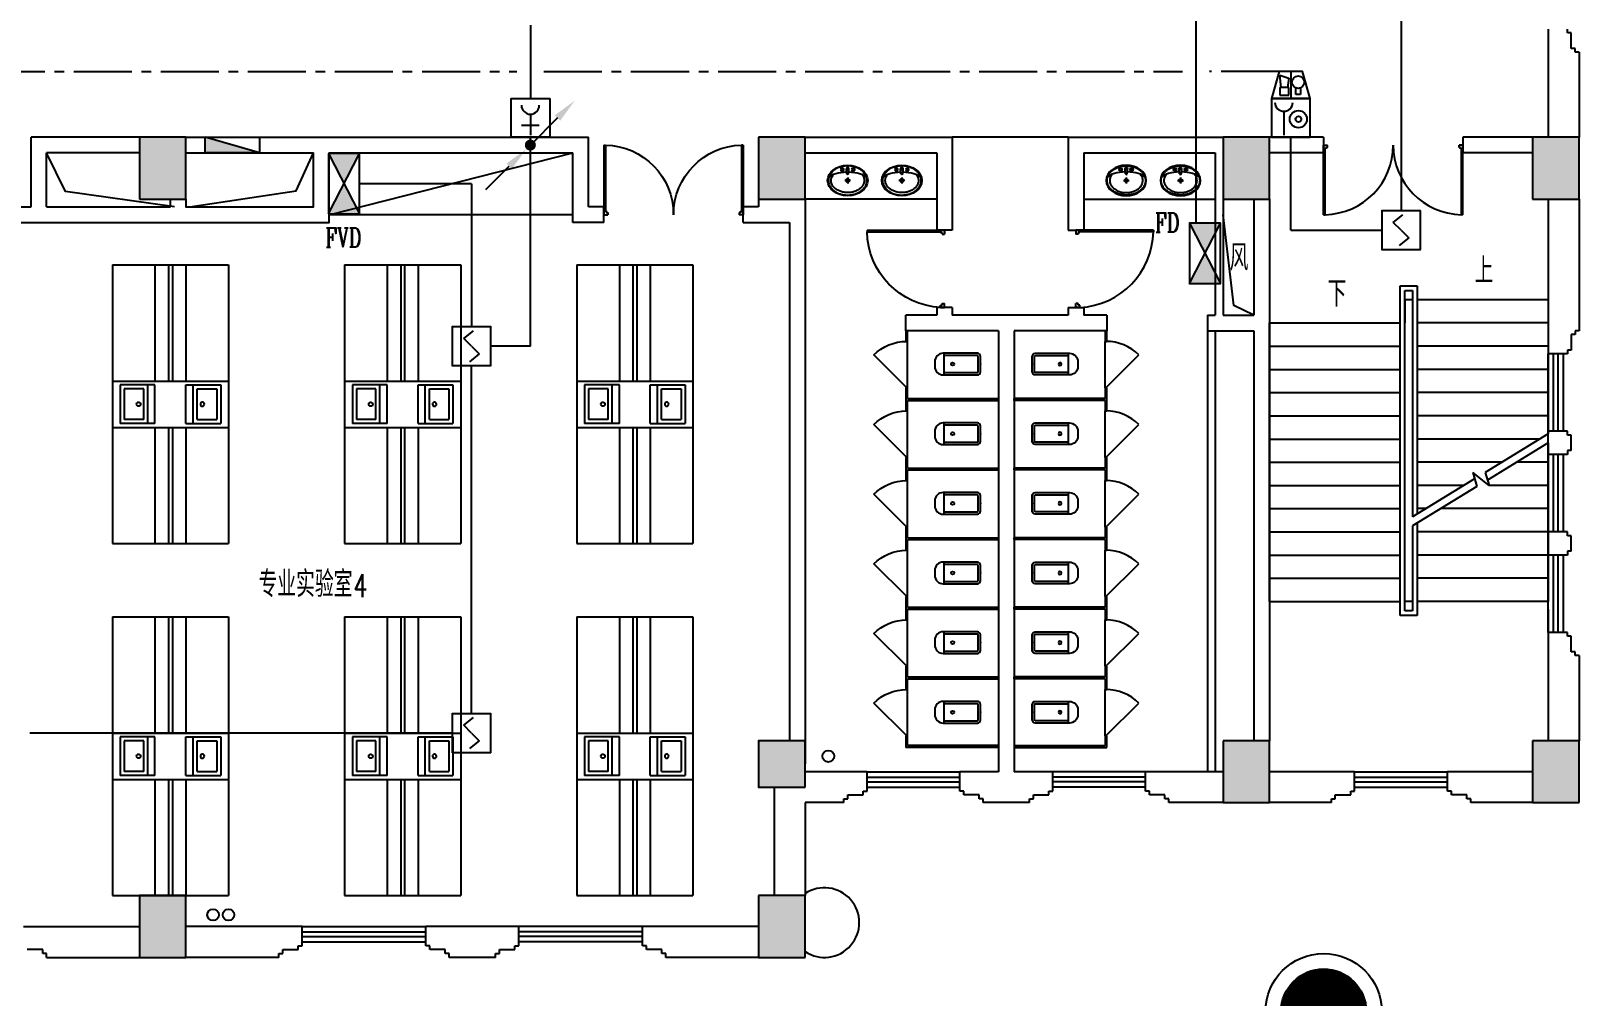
# Model space of a CAD drawing. Extents: x 190999 to 918899, y -200814 to 215286.
# Drawn here: x 618082 to 638085, y 36986 to 49461 of the extents above; entities that cross this region are included whole.
import ezdxf

# ---------------------------------------------------------------- set-up
doc = ezdxf.new("R2010")
doc.units = 0
doc.header["$LTSCALE"] = 1000
doc.header["$MEASUREMENT"] = 0
doc.linetypes.add('CENTER2', pattern=[1.125, 0.75, -0.125, 0.125, -0.125])
for name, color, linetype in [('00-EQUIP', 3, 'Continuous'), ('00-LWIRE', 4, 'Continuous'), ('00-WIRE-4', 6, 'Continuous'), ('A-卫生间', 250, 'Continuous'), ('A-墙线', 2, 'Continuous'), ('A-外包装修', 250, 'Continuous'), ('A-外窗', 145, 'Continuous'), ('A-家具', 250, 'Continuous'), ('A-门', 167, 'Continuous'), ('COLUMN', 2, 'Continuous'), ('DIM_SYMB', 3, 'Continuous'), ('EQUIP_消火栓', 1, 'Continuous'), ('PUB_HATCH', 250, 'Continuous'), ('PUB_TEXT', 7, 'Continuous'), ('STAIR', 5, 'Continuous'), ('房间名称', 7, 'Continuous'), ('暖通-风-说明', 3, 'Continuous'), ('洞口线', 165, 'Continuous'), ('雨水管', 151, 'Continuous')]:
    doc.layers.add(name, color=color, linetype=linetype)
doc.styles.add('_TCH_DIM', font='SIMPLEX', dxfattribs={"bigfont": 'GBCBIG'})
doc.styles.add('HZ-ZGBZ', font='romanc.shx', dxfattribs={"width": 0.65})
doc.styles.get("Standard").update_dxf_attribs({"font": 'simhei.ttf'})
doc.styles.add('zz-1', font='arial.ttf', dxfattribs={"width": 0.8})

# ---------------------------------------------------------------- blocks, each defined once
blk = doc.blocks.new('m1800')
at = {"layer": 'A-墙线'}
for p, q in [((-900, -100), (-900, 100)), ((900, -100), (900, 100))]:
    blk.add_line(p, q, dxfattribs=at)
at = {"layer": 'A-门'}
for p, q in [((-900, 900), (-900, 0)), ((-900, 900), (-880, 900)), ((-880, 900), (-880, 50)), ((880, 900), (880, 50)), ((900, 900), (880, 900)), ((900, 900), (900, 0)), ((-900, 50), (-870, 50)), ((-900, 0), (-850, 0)), ((-870, 50), (-870, 30)), ((-870, 30), (-850, 30)), ((-850, 30), (-850, 0)), ((850, 30), (850, 0)), ((870, 30), (850, 30)), ((900, 0), (850, 0)), ((870, 50), (870, 30)), ((900, 50), (870, 50))]:
    blk.add_line(p, q, dxfattribs=at)
for centre, start, end in [((-900, 0), 0, 88.7267), ((900, 0), 91.2733, 180)]:
    blk.add_arc(centre, 900, start, end, dxfattribs=at)
blk = doc.blocks.new('手盆')
at = {"layer": 'A-卫生间'}
for p, q in [((113, 12), (46, 16)), ((160, 0), (235, 0)), ((198, -37), (198, 38)), ((113, -11), (46, -16))]:
    blk.add_line(p, q, dxfattribs=at)
for centre, major_axis, ratio, start_param, end_param in [((198, 0), (0, 259), 0.763797, 3.141593, 9.424778), ((194, 0), (0, 259), 0.413212, 0.351725, 1.519021), ((106, 0), (0, 13.9), 0.9, 3.760941, 5.663837), ((194, 0), (0, 259), 0.413212, 1.620217, 2.789865)]:
    blk.add_ellipse(centre, major_axis=major_axis, ratio=ratio, start_param=start_param, end_param=end_param, dxfattribs=at)
for centre, major_axis in [((46, 0), (0, 15.8)), ((56, 71), (0, 20.6)), ((56, 71), (0, 15.6)), ((198, 0), (0, 23.4)), ((56, -71), (0, 20.6)), ((56, -71), (0, 15.6))]:
    blk.add_ellipse(centre, major_axis=major_axis, ratio=0.9, dxfattribs=at)
for points, knots in [([(198, -249), (204, -249), (211, -249), (228, -246), (239, -243), (260, -236), (270, -231), (290, -218), (299, -211), (317, -194), (325, -185), (340, -164), (347, -153), (360, -129), (365, -116), (374, -90), (378, -76), (383, -48), (385, -34), (387, -5), (387, 9), (385, 38), (383, 52), (377, 80), (373, 94), (364, 120), (358, 133), (345, 156), (338, 167), (323, 187), (314, 197), (296, 213), (287, 220), (267, 232), (257, 237), (236, 244), (225, 247), (204, 249), (193, 249), (171, 247), (161, 245), (140, 237), (129, 232), (110, 221), (100, 213), (82, 197), (74, 188), (58, 168), (51, 157), (38, 133), (32, 121), (23, 95), (19, 81), (13, 53), (11, 39), (9, 10), (9, -4), (10, -33), (12, -47), (18, -75), (21, -89), (30, -115), (36, -128), (48, -152), (55, -163), (70, -184), (78, -193), (96, -210), (105, -218), (125, -230), (135, -235), (156, -243), (167, -246), (184, -249), (191, -249), (198, -249)], [0, 0, 0, 0, 0.105369, 0.105369, 0.278747, 0.278747, 0.452125, 0.452125, 0.625504, 0.625504, 0.798882, 0.798882, 0.97226, 0.97226, 1.145639, 1.145639, 1.319017, 1.319017, 1.492395, 1.492395, 1.665774, 1.665774, 1.839152, 1.839152, 2.01253, 2.01253, 2.185909, 2.185909, 2.359287, 2.359287, 2.532665, 2.532665, 2.706044, 2.706044, 2.879422, 2.879422, 3.0528, 3.0528, 3.226179, 3.226179, 3.399557, 3.399557, 3.572935, 3.572935, 3.746313, 3.746313, 3.919692, 3.919692, 4.09307, 4.09307, 4.266448, 4.266448, 4.439827, 4.439827, 4.613205, 4.613205, 4.786583, 4.786583, 4.959962, 4.959962, 5.13334, 5.13334, 5.306718, 5.306718, 5.480097, 5.480097, 5.653475, 5.653475, 5.826853, 5.826853, 6.000232, 6.000232, 6.17361, 6.17361, 6.283185, 6.283185, 6.283185, 6.283185]), ([(119, -185), (121, -187), (123, -188), (130, -193), (135, -196), (146, -202), (152, -205), (163, -209), (169, -210), (180, -213), (186, -214), (194, -214), (196, -214), (198, -214), (204, -214), (209, -214), (222, -212), (229, -210), (241, -206), (245, -204), (254, -200), (259, -197), (269, -191), (275, -187), (286, -178), (291, -173), (300, -162), (304, -158), (314, -145), (319, -137), (327, -123), (329, -118), (334, -107), (336, -101), (341, -89), (343, -83), (346, -71), (348, -64), (351, -49), (352, -40), (354, -22), (355, -13), (355, 5), (355, 14), (354, 32), (352, 41), (349, 58), (348, 66), (343, 81), (341, 89), (335, 104), (332, 111), (326, 125), (322, 132), (314, 144), (310, 150), (301, 162), (296, 167), (287, 177), (281, 181), (272, 189), (267, 192), (256, 199), (250, 202), (238, 207), (233, 209), (223, 211), (217, 212), (205, 214), (198, 214), (186, 213), (181, 213), (171, 211), (166, 210), (151, 205), (141, 200), (128, 191), (123, 188), (119, 185)], [5.740897, 5.740897, 5.740897, 5.740897, 5.780874, 5.780874, 5.896829, 5.896829, 6.012784, 6.012784, 6.128739, 6.128739, 6.240697, 6.240697, 6.283185, 6.283185, 6.283185, 6.399826, 6.399826, 6.5409, 6.5409, 6.634, 6.634, 6.7271, 6.7271, 6.852188, 6.852188, 6.977276, 6.977276, 7.077377, 7.077377, 7.229977, 7.229977, 7.317389, 7.317389, 7.404801, 7.404801, 7.497094, 7.497094, 7.589386, 7.589386, 7.712334, 7.712334, 7.835281, 7.835281, 7.958228, 7.958228, 8.081175, 8.081175, 8.194983, 8.194983, 8.30879, 8.30879, 8.422598, 8.422598, 8.537599, 8.537599, 8.6526, 8.6526, 8.767602, 8.767602, 8.884432, 8.884432, 8.982435, 8.982435, 9.119467, 9.119467, 9.224191, 9.224191, 9.328914, 9.328914, 9.470087, 9.470087, 9.571187, 9.571187, 9.672288, 9.672288, 9.874489, 9.874489, 9.967059, 9.967059, 9.967059, 9.967059])]:
    blk.add_open_spline(points, degree=3, knots=knots, dxfattribs=at)
blk.add_point((46, 0), dxfattribs=at)
blk = doc.blocks.new('m1000')
at = {"layer": 'A-墙线'}
for p, q in [((0, 0), (0, 200)), ((1000, 0), (1000, 200))]:
    blk.add_line(p, q, dxfattribs=at)
at = {"layer": 'A-门'}
for p, q in [((0, 1100), (0, 100)), ((0, 1100), (20, 1100)), ((20, 1100), (20, 150)), ((0, 150), (30, 150)), ((0, 100), (50, 100)), ((30, 150), (30, 130)), ((30, 130), (50, 130)), ((50, 130), (50, 100)), ((950, 130), (950, 100)), ((970, 130), (950, 130)), ((1000, 100), (950, 100)), ((970, 150), (970, 130)), ((1000, 150), (970, 150)), ((1000, 150), (1000, 100))]:
    blk.add_line(p, q, dxfattribs=at)
blk.add_arc((0, 100), 1000, 2.866, 88.854, dxfattribs=at)
blk = doc.blocks.new('$TwtSys$00000434')
for p, q in [((-0.5, 0.5), (-0.5, -0.5)), ((-0.5, -0.5), (0.5, 0.5)), ((0.5, 0.5), (-0.5, 0.5)), ((0.5, -0.5), (0.5, 0.5)), ((-0.5, -0.5), (0.5, -0.5))]:
    blk.add_line(p, q)
blk.add_solid([(0.5, -0.5), (0.5, 0.5), (-0.5, -0.5)])
blk = doc.blocks.new('_YZH')
blk.add_circle((0, 0), 0.5)
at = {"layer": 'PUB_HATCH', "const_width": 0.5}
blk.add_lwpolyline([(-0.25, 0, 1), (0.25, 0, 1)], format="xyb", close=True, dxfattribs=at)
blk = doc.blocks.new('_FZH')
blk.add_lwpolyline([(-0.5, -0.5), (0.5, -0.5), (0.5, 0.5), (-0.5, 0.5)], close=True)
at = {"layer": 'PUB_HATCH'}
blk.add_solid([(-0.5, -0.5), (0.5, -0.5), (-0.5, 0.5), (0.5, 0.5)], dxfattribs=at)
blk = doc.blocks.new('$plan$00001609')
at = {"linetype": 'Continuous'}
for p, q in [((0, -251), (0, 251)), ((0, 251), (450, 251)), ((93, -251), (93, 251)), ((450, 251), (450, -251)), ((146, -199), (146, 199)), ((146, 199), (397, 199)), ((397, 199), (397, -199)), ((146, -199), (397, -199)), ((0, -251), (450, -251))]:
    blk.add_line(p, q, dxfattribs=at)
blk.add_line((238, 2), (238, 0))
blk.add_arc((212, 0), 26, 4.716, 0, dxfattribs=at)
at = {"style": 'zz-1'}
for tag in ['YSIZE', 'XSIZE']:
    blk.add_attdef(tag, (0, 0), '', height=0.5, dxfattribs=at)
blk = doc.blocks.new('$lvtry$00000200')
for p, q in [((-140, -40, 0), (-140, -480, 0)), ((-110, -40, 0), (-110, -470, 0)), ((100, 0, 0), (-100, 0, 0)), ((100, -30, 0), (-100, -30, 0)), ((110, -470, 0), (110, -40, 0)), ((140, -480, 0), (140, -40, 0)), ((140, -470, 0), (-140, -470, 0)), ((-30, -590, 0), (30, -590, 0))]:
    blk.add_line(p, q)
blk.add_circle((0, -359, 0), 20)
for centre, radius, start, end in [((-100, -40, 0), 40, 90, 180), ((-100, -40, 0), 10, 90, 180), ((100, -40, 0), 40, 0, 90), ((100, -40, 0), 10, 0, 90), ((-30, -480, 0), 110, 180, 270), ((30, -480, 0), 110, 270, 0)]:
    blk.add_arc(centre, radius, start, end)
blk.add_point((0, 0))
blk = doc.blocks.new('$DorLib2D$00000114')
at = {"color": 0}
blk.add_line((0.5, 0), (-0.207, 0.707), dxfattribs=at)
blk.add_arc((0.5, 0), 1, 135, 180, dxfattribs=at)
blk = doc.blocks.new('_LINKPT1')
at = {"color": 0}
blk.add_line((0, 0), (0, 0), dxfattribs=at)
blk = doc.blocks.new('3S1KCGW2')
for p, q in [((0.5, 0.5), (-0.5, 0.5)), ((-0.5, 0.5), (-0.5, -0.5)), ((0.5, -0.5), (0.5, 0.5)), ((-0.2, 0.2), (0.05, 0.4)), ((0, 0), (-0.2, 0.2)), ((0, 0), (0.2, -0.2)), ((0.2, -0.2), (-0.05, -0.4)), ((-0.5, -0.5), (0.5, -0.5))]:
    blk.add_line(p, q)
at = {"const_width": 0.04, "flags": 128}
blk.add_lwpolyline([(-0.5, -0.5), (-0.5, 0.5), (0.5, 0.5), (0.5, -0.5)], close=True, dxfattribs=at)
at = {"xscale": 0.002, "yscale": 0.002, "zscale": 0.002}
for p in [(0, 0.5), (-0.5, 0), (0.5, 0), (0, -0.5)]:
    blk.add_blockref('_LINKPT1', p, dxfattribs=at)
at = {"flags": 9}
blk.add_attdef('A', (0, 0), '', height=0.00002, dxfattribs=at)
blk = doc.blocks.new('3T1W6ZCM')
for p, q in [((0.5, 0.5), (-0.5, 0.5)), ((-0.5, 0.5), (-0.5, -0.5)), ((0.5, -0.5), (0.5, 0.5)), ((-0.178, 0.172), (-0.178, -0.443)), ((-0.5, -0.5), (0.5, -0.5))]:
    blk.add_line(p, q)
at = {"const_width": 0.04}
blk.add_lwpolyline([(-0.5, 0.5), (-0.5, -0.5), (0.5, -0.5), (0.5, 0.5)], close=True, dxfattribs=at)
for radius in [0.222, 0.074]:
    blk.add_circle((0.197, -0.03), radius)
blk.add_arc((-0.178, 0.403), 0.231, 180, 0)
at = {"xscale": 0.002, "yscale": 0.002, "zscale": 0.002}
for p in [(0, 0.5), (-0.5, 0), (0.5, 0), (0, -0.5)]:
    blk.add_blockref('_LINKPT1', p, dxfattribs=at)
at = {"flags": 9}
blk.add_attdef('A', (0, 0), '', height=0.00002, dxfattribs=at)
blk = doc.blocks.new('6A2OE7N0')
for p, q in [((-0.3, 0.35), (-0.5, -0.35)), ((0.3, 0.35), (-0.3, 0.35)), ((-0.246, -0.061), (-0.286, 0.259)), ((-0.286, 0.259), (-0.046, 0.179)), ((-0.046, 0.179), (-0.086, -0.061)), ((0, 0.35), (0, -0.35)), ((0.5, -0.35), (0.3, 0.35)), ((-0.5, -0.35), (0.5, -0.35)), ((-0.286, -0.061), (-0.286, -0.261)), ((-0.046, -0.061), (-0.286, -0.061)), ((-0.286, -0.261), (-0.046, -0.261)), ((-0.046, -0.261), (-0.046, -0.061)), ((0.13, -0.244), (0.13, -0.072)), ((0.25, -0.244), (0.13, -0.244)), ((0.25, -0.072), (0.25, -0.244))]:
    blk.add_line(p, q)
at = {"const_width": 0.04, "flags": 128}
blk.add_lwpolyline([(-0.5, -0.35), (-0.3, 0.35), (0.3, 0.35), (0.5, -0.35)], close=True, dxfattribs=at)
blk.add_circle((0.19, 0.076), 0.16)
at = {"xscale": 0.002, "yscale": 0.002, "zscale": 0.002}
for p in [(-0.4, 0), (0, 0.35), (0.4, 0), (0, -0.35)]:
    blk.add_blockref('_LINKPT1', p, dxfattribs=at)
at = {"flags": 9}
blk.add_attdef('A', (0, 0), '', height=0.00002, dxfattribs=at)
blk = doc.blocks.new('6H2KALM6')
for p, q in [((-0.78, 0.4), (0.78, -0.4)), ((0.78, 0.4), (-0.78, -0.4)), ((0.78, 0.4), (-0.78, 0.4)), ((-0.78, 0.4), (-0.78, -0.4)), ((0.78, -0.4), (0.78, 0.4)), ((-0.78, -0.4), (0.78, -0.4))]:
    blk.add_line(p, q)
at = {"const_width": 0.04}
blk.add_lwpolyline([(-0.78, 0.4), (-0.78, -0.4), (0.78, -0.4), (0.78, 0.4)], close=True, dxfattribs=at)
for points in [[(-0.78, 0.4), (0, 0), (-0.78, -0.4)], [(0.78, 0.4), (0, 0), (0.78, -0.4)]]:
    blk.add_solid(points)
at = {"xscale": 0.002, "yscale": 0.002, "zscale": 0.002}
for p in [(-0.78, 0), (0, 0.4), (0.78, 0), (0, -0.4)]:
    blk.add_blockref('_LINKPT1', p, dxfattribs=at)
at = {"flags": 9}
blk.add_attdef('A', (0, 0), '', height=0.00002, dxfattribs=at)
blk = doc.blocks.new('J62IR8YJ')
for p, q in [((-0.5, 1), (0.5, 1)), ((-0.5, 0), (-0.5, 1)), ((0.5, 1), (0.5, 0)), ((0, 0.598), (0, 0.06)), ((0.5, 0), (-0.5, 0)), ((-0.231, 0.312), (0.231, 0.312))]:
    blk.add_line(p, q)
at = {"const_width": 0.04, "flags": 128}
blk.add_lwpolyline([(-0.5, 0), (-0.5, 1), (0.5, 1), (0.5, 0)], close=True, dxfattribs=at)
blk.add_arc((0, 0.829), 0.231, 180, 0)
at = {"xscale": 0.002, "yscale": 0.00200000000000955, "zscale": 0.002}
for p in [(0, 1), (-0.5, 0.5), (0.5, 0.5), (0, 0)]:
    blk.add_blockref('_LINKPT1', p, dxfattribs=at)
at = {"flags": 9}
blk.add_attdef('A', (0, 0), '', height=0.00002, dxfattribs=at)
blk = doc.blocks.new('_WRLD10L')
for p, q in [((1.15, 1.15), (0.55, 0.55)), ((0.104, 0.104), (0.104, 0.104)), ((-0.104, -0.104), (-0.104, -0.104))]:
    blk.add_line(p, q)
at = {"const_width": 0.142}
blk.add_lwpolyline([(-0.071, 0, 1), (0.071, 0, 1)], format="xyb", close=True, dxfattribs=at)
blk.add_solid([(0.62, 0.48), (0.48, 0.62), (0.1, 0.1)])
at = {"width": 0.8, "flags": 9}
blk.add_attdef('A', (0, 0), '', height=0.00002, dxfattribs=at)
blk = doc.blocks.new('_WRLD1L')
for p, q in [((0.7, 0.7), (0, 0)), ((0.104, 0.104), (0.104, 0.104)), ((-0.104, -0.104), (-0.104, -0.104))]:
    blk.add_line(p, q)
at = {"const_width": 0.142}
blk.add_lwpolyline([(-0.071, 0, 1), (0.071, 0, 1)], format="xyb", close=True, dxfattribs=at)
blk.add_solid([(0.63, 0.77), (0.77, 0.63), (1.15, 1.15)])
at = {"width": 0.8, "flags": 9}
blk.add_attdef('A', (0, 0), '', height=0.00002, dxfattribs=at)

msp = doc.modelspace()

# ---------------------------------------------------------------- hatches: boundary and pattern name
at = {"layer": 'PUB_HATCH'}
for points in [[(619484.6, 47286.5), (620084.6, 47286.5), (620084.6, 48086.5), (619484.6, 48086.5)], [(627484.6, 47286.5), (628084.6, 47286.5), (628084.6, 48086.5), (627484.6, 48086.5)], [(633484.6, 47286.5), (634084.6, 47286.5), (634084.6, 48086.5), (633484.6, 48086.5)], [(637484.6, 47286.5), (638084.6, 47286.5), (638084.6, 48086.5), (637484.6, 48086.5)], [(633484.6, 39486.5), (634084.6, 39486.5), (634084.6, 40286.5), (633484.6, 40286.5)], [(637484.6, 39486.5), (638084.6, 39486.5), (638084.6, 40286.5), (637484.6, 40286.5)], [(619484.6, 37486.5), (620084.6, 37486.5), (620084.6, 38286.5), (619484.6, 38286.5)], [(627484.6, 37486.5), (628084.6, 37486.5), (628084.6, 38286.5), (627484.6, 38286.5)]]:
    msp.add_hatch(color=256, dxfattribs=at).paths.add_polyline_path(points)

# ---------------------------------------------------------------- linework, layer by layer
at = {"layer": '00-WIRE-4'}
for p, q in [((635784.6, 51286.5), (635784.6, 47136.5)), ((633134.6, 51036.5), (633134.6, 46976.5)), ((624534.6, 49536.5), (624534.6, 48586.5)), ((624534.6, 45386.5), (624534.6, 48086.5)), ((634359.6, 46886.5), (634359.6, 48086.5)), ((623774.4, 47486.5), (622328.1, 47486.5)), ((623774.4, 47486.5), (623774.4, 45636.5)), ((634359.6, 46886.5), (635534.6, 46886.5)), ((624534.6, 45386.5), (624024.4, 45386.5)), ((623774.4, 40636.5), (623774.4, 45136.5)), ((623524.4, 40386.5), (618069.4, 40386.5))]:
    msp.add_line(p, q, dxfattribs=at)
at = {"layer": '00-WIRE-4', "linetype": 'CENTER2'}
for p, q in [((610759.6, 48936.5), (624359.6, 48936.5)), ((624709.6, 48936.5), (632959.6, 48936.5)), ((634209.6, 48936.5), (633309.6, 48936.5))]:
    msp.add_line(p, q, dxfattribs=at)
at = {"layer": 'A-卫生间'}
for p, q in [((631484.6, 48086.5), (629984.6, 48086.5)), ((629784.6, 47286.5), (628084.6, 47286.5)), ((631684.6, 47286.5), (633384.6, 47286.5)), ((629384.6, 45586.5), (629384.6, 45449)), ((629409.6, 45586.5), (629384.6, 45586.5)), ((629384.6, 45449), (629409.6, 45449)), ((629409.6, 45449), (629409.6, 45586.5)), ((631959.6, 45586.5), (631959.6, 45449)), ((631984.6, 45586.5), (631959.6, 45586.5)), ((631959.6, 45449), (631984.6, 45449)), ((631984.6, 45449), (631984.6, 45586.5)), ((633284.6, 45586.5), (633284.6, 39886.5)), ((633384.6, 45586.5), (633384.6, 39886.5)), ((629409.6, 44849), (629384.6, 44849)), ((629384.6, 44849), (629384.6, 44686.5)), ((629409.6, 44711.5), (629409.6, 44849)), ((631984.6, 44849), (631959.6, 44849)), ((631959.6, 44849), (631959.6, 44711.5)), ((631984.6, 44686.5), (631984.6, 44849)), ((629384.6, 44686.5), (629384.6, 44549)), ((629409.6, 44711.5), (630584.6, 44711.5)), ((629409.6, 44549), (629409.6, 44686.5)), ((629409.6, 44686.5), (630584.6, 44686.5)), ((630584.6, 44711.5), (630584.6, 44686.5)), ((631959.6, 44711.5), (630784.6, 44711.5)), ((630784.6, 44686.5), (630784.6, 44711.5)), ((631959.6, 44686.5), (630784.6, 44686.5)), ((631959.6, 44686.5), (631959.6, 44549)), ((631984.6, 44549), (631984.6, 44686.5)), ((629384.6, 44549), (629409.6, 44549)), ((631959.6, 44549), (631984.6, 44549)), ((629409.6, 43949), (629384.6, 43949)), ((629384.6, 43949), (629384.6, 43786.5)), ((629409.6, 43811.5), (629409.6, 43949)), ((629409.6, 43811.5), (630584.6, 43811.5)), ((630584.6, 43811.5), (630584.6, 43786.5)), ((631959.6, 43811.5), (630784.6, 43811.5)), ((630784.6, 43786.5), (630784.6, 43811.5)), ((631984.6, 43949), (631959.6, 43949)), ((631959.6, 43949), (631959.6, 43811.5)), ((631984.6, 43786.5), (631984.6, 43949)), ((629384.6, 43786.5), (629384.6, 43649)), ((629384.6, 43649), (629409.6, 43649)), ((629409.6, 43649), (629409.6, 43786.5)), ((629409.6, 43786.5), (630584.6, 43786.5)), ((631959.6, 43786.5), (630784.6, 43786.5)), ((631959.6, 43786.5), (631959.6, 43649)), ((631959.6, 43649), (631984.6, 43649)), ((631984.6, 43649), (631984.6, 43786.5)), ((629409.6, 43049), (629384.6, 43049)), ((629384.6, 43049), (629384.6, 42886.5)), ((629409.6, 42911.5), (629409.6, 43049)), ((631984.6, 43049), (631959.6, 43049)), ((631959.6, 43049), (631959.6, 42911.5)), ((631984.6, 42886.5), (631984.6, 43049)), ((629384.6, 42886.5), (629384.6, 42749)), ((629409.6, 42911.5), (630584.6, 42911.5)), ((629409.6, 42886.5), (630584.6, 42886.5)), ((629409.6, 42749), (629409.6, 42886.5)), ((630584.6, 42911.5), (630584.6, 42886.5)), ((631959.6, 42911.5), (630784.6, 42911.5)), ((630784.6, 42886.5), (630784.6, 42911.5)), ((631959.6, 42886.5), (630784.6, 42886.5)), ((631959.6, 42886.5), (631959.6, 42749)), ((631984.6, 42749), (631984.6, 42886.5)), ((629384.6, 42749), (629409.6, 42749)), ((631959.6, 42749), (631984.6, 42749)), ((629409.6, 42149), (629384.6, 42149)), ((629384.6, 42149), (629384.6, 41986.5)), ((629409.6, 42011.5), (629409.6, 42149)), ((629409.6, 42011.5), (630584.6, 42011.5)), ((630584.6, 42011.5), (630584.6, 41986.5)), ((631959.6, 42011.5), (630784.6, 42011.5)), ((630784.6, 41986.5), (630784.6, 42011.5)), ((631984.6, 42149), (631959.6, 42149)), ((631959.6, 42149), (631959.6, 42011.5)), ((631984.6, 41986.5), (631984.6, 42149)), ((629384.6, 41986.5), (629384.6, 41849)), ((629384.6, 41849), (629409.6, 41849)), ((629409.6, 41986.5), (630584.6, 41986.5)), ((629409.6, 41849), (629409.6, 41986.5)), ((631959.6, 41986.5), (630784.6, 41986.5)), ((631959.6, 41986.5), (631959.6, 41849)), ((631959.6, 41849), (631984.6, 41849)), ((631984.6, 41849), (631984.6, 41986.5)), ((629409.6, 41249), (629384.6, 41249)), ((629384.6, 41249), (629384.6, 41086.5)), ((629409.6, 41111.5), (629409.6, 41249)), ((631984.6, 41249), (631959.6, 41249)), ((631959.6, 41249), (631959.6, 41111.5)), ((631984.6, 41086.5), (631984.6, 41249)), ((629384.6, 41086.5), (629384.6, 40949)), ((629409.6, 41111.5), (630584.6, 41111.5)), ((629409.6, 40949), (629409.6, 41086.5)), ((629409.6, 41086.5), (630584.6, 41086.5)), ((630584.6, 41111.5), (630584.6, 41086.5)), ((631959.6, 41111.5), (630784.6, 41111.5)), ((630784.6, 41086.5), (630784.6, 41111.5)), ((631959.6, 41086.5), (630784.6, 41086.5)), ((631959.6, 41086.5), (631959.6, 40949)), ((631984.6, 40949), (631984.6, 41086.5)), ((629384.6, 40949), (629409.6, 40949)), ((631959.6, 40949), (631984.6, 40949)), ((629409.6, 40349), (629384.6, 40349)), ((629384.6, 40349), (629384.6, 40199)), ((629409.6, 40224), (629409.6, 40349)), ((630584.6, 40224), (629409.6, 40224)), ((630584.6, 40199), (630584.6, 40224)), ((630784.6, 40224), (631959.6, 40224)), ((630784.6, 40224), (630784.6, 40199)), ((631984.6, 40349), (631959.6, 40349)), ((631959.6, 40349), (631959.6, 40224)), ((631984.6, 40199), (631984.6, 40349)), ((630584.6, 40199), (629384.6, 40199)), ((630784.6, 40199), (631984.6, 40199))]:
    msp.add_line(p, q, dxfattribs=at)
at = {"layer": 'A-墙线'}
for p, q in [((637684.6, 49486.5), (637684.6, 48086.5)), ((637934.6, 49436.5), (637934.6, 49486.5)), ((637984.6, 49436.5), (637934.6, 49436.5)), ((637984.6, 49236.5), (637984.6, 49436.5)), ((638034.6, 49236.5), (637984.6, 49236.5)), ((638034.6, 49186.5), (638034.6, 49236.5)), ((638084.6, 49186.5), (638034.6, 49186.5)), ((638084.6, 49186.5), (638084.6, 48086.5)), ((618084.6, 47186.5), (618084.6, 48086.5)), ((619484.6, 48086.5), (618084.6, 48086.5)), ((620084.6, 48086.5), (625284.6, 48086.5)), ((625284.6, 47186.5), (625284.6, 48086.5)), ((628084.6, 48086.5), (629984.6, 48086.5)), ((629984.6, 48086.5), (629984.6, 46886.5)), ((631484.6, 48086.5), (631484.6, 46886.5)), ((631484.6, 48086.5), (633484.6, 48086.5)), ((634784.1, 48086.5), (634084.6, 48086.5)), ((637484.6, 48086.5), (636584.1, 48086.5)), ((618284.6, 47186.5), (618284.6, 47886.5)), ((619484.6, 47886.5), (618284.6, 47886.5)), ((620084.6, 47886.5), (621734.6, 47886.5)), ((621934.6, 47886.5), (625084.6, 47886.5)), ((625084.6, 46986.5), (625084.6, 47886.5)), ((628084.6, 47886.5), (629784.6, 47886.5)), ((629784.6, 47886.5), (629784.6, 46886.5)), ((631684.6, 47886.5), (631684.6, 46886.5)), ((631684.6, 47886.5), (633384.6, 47886.5)), ((633384.6, 47886.5), (633384.6, 45786.5)), ((633484.6, 47886.5), (633484.6, 45786.5)), ((634784.1, 47886.5), (634084.6, 47886.5)), ((637484.6, 47886.5), (636584.1, 47886.5)), ((619884.6, 47186.5), (619884.6, 47286.5)), ((627484.6, 47286.5), (627484.6, 47186.5)), ((628084.6, 47286.5), (628084.6, 39986.5)), ((633884.6, 47286.5), (633884.6, 45786.5)), ((634084.6, 47286.5), (634084.6, 40286.5)), ((637684.6, 47286.5), (637684.6, 45286.5)), ((638084.6, 47286.5), (638084.6, 45586.5)), ((617884.6, 47186.5), (618084.6, 47186.5)), ((618284.6, 47186.5), (619884.6, 47186.5)), ((625484.6, 47186.5), (625284.6, 47186.5)), ((627484.6, 47186.5), (627284.6, 47186.5)), ((625484.6, 46986.5), (625084.6, 46986.5)), ((627284.6, 46986.5), (627884.6, 46986.5)), ((627884.6, 46986.5), (627884.6, 40286.5)), ((629784.6, 45886.5), (629784.6, 45786.5)), ((629984.6, 45886.5), (629984.6, 45786.5)), ((631484.6, 45886.5), (631484.6, 45786.5)), ((631684.6, 45886.5), (631684.6, 45786.5)), ((629784.6, 45786.5), (629384.6, 45786.5)), ((629384.6, 45586.5), (629384.6, 45786.5)), ((631484.6, 45786.5), (629984.6, 45786.5)), ((631984.6, 45786.5), (631684.6, 45786.5)), ((631984.6, 45786.5), (631984.6, 45586.5)), ((633284.6, 45786.5), (633284.6, 45586.5)), ((633284.6, 45786.5), (633384.6, 45786.5)), ((633484.6, 45786.5), (633884.6, 45786.5)), ((630584.6, 45586.5), (629384.6, 45586.5)), ((630584.6, 45586.5), (630584.6, 39886.5)), ((630784.6, 45586.5), (630784.6, 39886.5)), ((631984.6, 45586.5), (630784.6, 45586.5)), ((633284.6, 45586.5), (633884.6, 45586.5)), ((633884.6, 45586.5), (633884.6, 40286.5)), ((638034.6, 45536.5), (637984.6, 45536.5)), ((637984.6, 45536.5), (637984.6, 45336.5)), ((638084.6, 45586.5), (638034.6, 45586.5)), ((638034.6, 45586.5), (638034.6, 45536.5)), ((637934.6, 45286.5), (637684.6, 45286.5)), ((637934.6, 45336.5), (637934.6, 45286.5)), ((637984.6, 45336.5), (637934.6, 45336.5)), ((637684.6, 43986.5), (637684.6, 44286.5)), ((637934.6, 44286.5), (637684.6, 44286.5)), ((637934.6, 44236.5), (637934.6, 44286.5)), ((637984.6, 44236.5), (637934.6, 44236.5)), ((637984.6, 44036.5), (637984.6, 44236.5)), ((637934.6, 44036.5), (637934.6, 43986.5)), ((637984.6, 44036.5), (637934.6, 44036.5)), ((637934.6, 43986.5), (637684.6, 43986.5)), ((637684.6, 42686.5), (637684.6, 42986.5)), ((637934.6, 42986.5), (637684.6, 42986.5)), ((637934.6, 42936.5), (637934.6, 42986.5)), ((637984.6, 42936.5), (637934.6, 42936.5)), ((637984.6, 42736.5), (637984.6, 42936.5)), ((637934.6, 42686.5), (637684.6, 42686.5)), ((637934.6, 42736.5), (637934.6, 42686.5)), ((637984.6, 42736.5), (637934.6, 42736.5)), ((637684.6, 41986.5), (637684.6, 40286.5)), ((637934.6, 41686.5), (637684.6, 41686.5)), ((637934.6, 41636.5), (637934.6, 41686.5)), ((637984.6, 41636.5), (637934.6, 41636.5)), ((637984.6, 41436.5), (637984.6, 41636.5)), ((638034.6, 41436.5), (637984.6, 41436.5)), ((638034.6, 41386.5), (638034.6, 41436.5)), ((638084.6, 41386.5), (638034.6, 41386.5)), ((638084.6, 41386.5), (638084.6, 40286.5)), ((628884.6, 39886.5), (628084.6, 39886.5)), ((628884.6, 39636.5), (628884.6, 39886.5)), ((630584.6, 39886.5), (630084.6, 39886.5)), ((630084.6, 39636.5), (630084.6, 39886.5)), ((631284.6, 39886.5), (630784.6, 39886.5)), ((631284.6, 39636.5), (631284.6, 39886.5)), ((633484.6, 39886.5), (632484.6, 39886.5)), ((632484.6, 39636.5), (632484.6, 39886.5)), ((635184.6, 39886.5), (634084.6, 39886.5)), ((635184.6, 39636.5), (635184.6, 39886.5)), ((637484.6, 39886.5), (636384.6, 39886.5)), ((636384.6, 39636.5), (636384.6, 39886.5)), ((627684.6, 39686.5), (627684.6, 38286.5)), ((628834.6, 39636.5), (628884.6, 39636.5)), ((628834.6, 39586.5), (628834.6, 39636.5)), ((630134.6, 39636.5), (630084.6, 39636.5)), ((630134.6, 39586.5), (630134.6, 39636.5)), ((631234.6, 39636.5), (631284.6, 39636.5)), ((631234.6, 39586.5), (631234.6, 39636.5)), ((632534.6, 39636.5), (632484.6, 39636.5)), ((632534.6, 39586.5), (632534.6, 39636.5)), ((635134.6, 39636.5), (635184.6, 39636.5)), ((635134.6, 39586.5), (635134.6, 39636.5)), ((636434.6, 39636.5), (636384.6, 39636.5)), ((636434.6, 39586.5), (636434.6, 39636.5)), ((628084.6, 39486.5), (628084.6, 38286.5)), ((628584.6, 39486.5), (628084.6, 39486.5)), ((628584.6, 39486.5), (628584.6, 39536.5)), ((628584.6, 39536.5), (628634.6, 39536.5)), ((628634.6, 39536.5), (628634.6, 39586.5)), ((628634.6, 39586.5), (628834.6, 39586.5)), ((630334.6, 39586.5), (630134.6, 39586.5)), ((630334.6, 39536.5), (630334.6, 39586.5)), ((630384.6, 39536.5), (630334.6, 39536.5)), ((630384.6, 39486.5), (630384.6, 39536.5)), ((630984.6, 39486.5), (630384.6, 39486.5)), ((630984.6, 39486.5), (630984.6, 39536.5)), ((630984.6, 39536.5), (631034.6, 39536.5)), ((631034.6, 39536.5), (631034.6, 39586.5)), ((631034.6, 39586.5), (631234.6, 39586.5)), ((632734.6, 39586.5), (632534.6, 39586.5)), ((632734.6, 39536.5), (632734.6, 39586.5)), ((632784.6, 39536.5), (632734.6, 39536.5)), ((632784.6, 39486.5), (632784.6, 39536.5)), ((633484.6, 39486.5), (632784.6, 39486.5)), ((634884.6, 39486.5), (634084.6, 39486.5)), ((634884.6, 39486.5), (634884.6, 39536.5)), ((634884.6, 39536.5), (634934.6, 39536.5)), ((634934.6, 39536.5), (634934.6, 39586.5)), ((634934.6, 39586.5), (635134.6, 39586.5)), ((636634.6, 39586.5), (636434.6, 39586.5)), ((636634.6, 39536.5), (636634.6, 39586.5)), ((636684.6, 39536.5), (636634.6, 39536.5)), ((636684.6, 39486.5), (636684.6, 39536.5)), ((637484.6, 39486.5), (636684.6, 39486.5)), ((617984.6, 37886.5), (619484.6, 37886.5)), ((621584.6, 37886.5), (620084.6, 37886.5)), ((621584.6, 37636.5), (621584.6, 37886.5)), ((624384.6, 37886.5), (623184.6, 37886.5)), ((623184.6, 37636.5), (623184.6, 37886.5)), ((624384.6, 37636.5), (624384.6, 37886.5)), ((627484.6, 37886.5), (625984.6, 37886.5)), ((625984.6, 37636.5), (625984.6, 37886.5)), ((621534.6, 37636.5), (621584.6, 37636.5)), ((621534.6, 37586.5), (621534.6, 37636.5)), ((623234.6, 37636.5), (623184.6, 37636.5)), ((623234.6, 37586.5), (623234.6, 37636.5)), ((624334.6, 37636.5), (624384.6, 37636.5)), ((624334.6, 37586.5), (624334.6, 37636.5)), ((626034.6, 37636.5), (625984.6, 37636.5)), ((626034.6, 37586.5), (626034.6, 37636.5)), ((618234.6, 37586.5), (618034.6, 37586.5)), ((618234.6, 37536.5), (618234.6, 37586.5)), ((618284.6, 37536.5), (618234.6, 37536.5)), ((618284.6, 37486.5), (618284.6, 37536.5)), ((618284.6, 37486.5), (619484.6, 37486.5)), ((621284.6, 37486.5), (620084.6, 37486.5)), ((621284.6, 37486.5), (621284.6, 37536.5)), ((621284.6, 37536.5), (621334.6, 37536.5)), ((621334.6, 37536.5), (621334.6, 37586.5)), ((621334.6, 37586.5), (621534.6, 37586.5)), ((623434.6, 37586.5), (623234.6, 37586.5)), ((623434.6, 37536.5), (623434.6, 37586.5)), ((623484.6, 37536.5), (623434.6, 37536.5)), ((623484.6, 37486.5), (623484.6, 37536.5)), ((624084.6, 37486.5), (623484.6, 37486.5)), ((624084.6, 37486.5), (624084.6, 37536.5)), ((624084.6, 37536.5), (624134.6, 37536.5)), ((624134.6, 37536.5), (624134.6, 37586.5)), ((624134.6, 37586.5), (624334.6, 37586.5)), ((626234.6, 37586.5), (626034.6, 37586.5)), ((626234.6, 37536.5), (626234.6, 37586.5)), ((626284.6, 37536.5), (626234.6, 37536.5)), ((626284.6, 37486.5), (626284.6, 37536.5)), ((627484.6, 37486.5), (626284.6, 37486.5))]:
    msp.add_line(p, q, dxfattribs=at)
for points in [[(617884.6, 46986.5), (621934.6, 46986.5), (621934.6, 47886.5)], [(620084.6, 47286.5), (620084.6, 47186.5), (621734.6, 47186.5), (621734.6, 47886.5)]]:
    msp.add_lwpolyline(points, dxfattribs=at)
at = {"layer": 'A-外包装修'}
msp.add_circle((634784.6, 36786.5), 750, dxfattribs=at)
msp.add_arc((628334.6, 37936.5), 450, 236.25101, 123.74899, dxfattribs=at)
at = {"layer": 'A-外窗'}
for p, q in [((637684.6, 44286.5), (637684.6, 45286.5)), ((637754.6, 44286.5), (637754.6, 45286.5)), ((637814.6, 44286.5), (637814.6, 45286.5)), ((637884.6, 44286.5), (637884.6, 45286.5)), ((637684.6, 42986.5), (637684.6, 43986.5)), ((637754.6, 42986.5), (637754.6, 43986.5)), ((637814.6, 42986.5), (637814.6, 43986.5)), ((637884.6, 42986.5), (637884.6, 43986.5)), ((637684.6, 41686.5), (637684.6, 42686.5)), ((637754.6, 41686.5), (637754.6, 42686.5)), ((637814.6, 41686.5), (637814.6, 42686.5)), ((637884.6, 41686.5), (637884.6, 42686.5)), ((628884.6, 39886.5), (630084.6, 39886.5)), ((628884.6, 39816.5), (630084.6, 39816.5)), ((632484.6, 39886.5), (631284.6, 39886.5)), ((632484.6, 39816.5), (631284.6, 39816.5)), ((635184.6, 39886.5), (636384.6, 39886.5)), ((635184.6, 39816.5), (636384.6, 39816.5)), ((628884.6, 39756.5), (630084.6, 39756.5)), ((628884.6, 39686.5), (630084.6, 39686.5)), ((632484.6, 39756.5), (631284.6, 39756.5)), ((632484.6, 39686.5), (631284.6, 39686.5)), ((635184.6, 39756.5), (636384.6, 39756.5)), ((635184.6, 39686.5), (636384.6, 39686.5)), ((621584.6, 37886.5), (623184.6, 37886.5)), ((621584.6, 37816.5), (623184.6, 37816.5)), ((625984.6, 37886.5), (624384.6, 37886.5)), ((625984.6, 37816.5), (624384.6, 37816.5)), ((621584.6, 37756.5), (623184.6, 37756.5)), ((621584.6, 37686.5), (623184.6, 37686.5)), ((625984.6, 37756.5), (624384.6, 37756.5)), ((625984.6, 37686.5), (624384.6, 37686.5))]:
    msp.add_line(p, q, dxfattribs=at)
at = {"layer": 'A-家具'}
for p, q in [((621934.6, 47086.5), (625084.6, 47886.5)), ((625084.6, 47086.5), (621934.6, 47086.5)), ((619134.6, 46436.5), (619134.6, 42836.5)), ((619134.6, 46436.5), (620634.6, 46436.5)), ((619684.6, 46436.5), (619684.6, 44936.5)), ((619859.6, 46436.5), (619859.6, 44936.5)), ((619909.6, 46436.5), (619909.6, 44936.5)), ((620084.6, 46436.5), (620084.6, 44936.5)), ((620634.6, 46436.5), (620634.6, 42836.5)), ((622134.6, 46436.5), (622134.6, 42836.5)), ((622134.6, 46436.5), (623634.6, 46436.5)), ((622684.6, 46436.5), (622684.6, 44936.5)), ((622859.6, 46436.5), (622859.6, 44936.5)), ((622909.6, 46436.5), (622909.6, 44936.5)), ((623084.6, 46436.5), (623084.6, 44936.5)), ((623634.6, 46436.5), (623634.6, 42836.5)), ((625134.6, 46436.5), (625134.6, 42836.5)), ((625134.6, 46436.5), (626634.6, 46436.5)), ((625684.6, 46436.5), (625684.6, 44936.5)), ((625859.6, 46436.5), (625859.6, 44936.5)), ((625909.6, 46436.5), (625909.6, 44936.5)), ((626084.6, 46436.5), (626084.6, 44936.5)), ((626634.6, 46436.5), (626634.6, 42836.5)), ((619134.6, 44936.5), (620634.6, 44936.5)), ((622134.6, 44936.5), (623634.6, 44936.5)), ((625134.6, 44936.5), (626634.6, 44936.5)), ((619134.6, 44336.5), (620634.6, 44336.5)), ((619684.6, 44336.5), (619684.6, 42836.5)), ((619859.6, 44336.5), (619859.6, 42836.5)), ((619909.6, 44336.5), (619909.6, 42836.5)), ((620084.6, 44336.5), (620084.6, 42836.5)), ((622134.6, 44336.5), (623634.6, 44336.5)), ((622684.6, 44336.5), (622684.6, 42836.5)), ((622859.6, 44336.5), (622859.6, 42836.5)), ((622909.6, 44336.5), (622909.6, 42836.5)), ((623084.6, 44336.5), (623084.6, 42836.5)), ((625134.6, 44336.5), (626634.6, 44336.5)), ((625684.6, 44336.5), (625684.6, 42836.5)), ((625859.6, 44336.5), (625859.6, 42836.5)), ((625909.6, 44336.5), (625909.6, 42836.5)), ((626084.6, 44336.5), (626084.6, 42836.5)), ((619134.6, 42836.5), (620634.6, 42836.5)), ((622134.6, 42836.5), (623634.6, 42836.5)), ((625134.6, 42836.5), (626634.6, 42836.5)), ((619134.6, 41886.5), (619134.6, 38286.5)), ((619134.6, 41886.5), (620634.6, 41886.5)), ((619684.6, 41886.5), (619684.6, 40386.5)), ((619859.6, 41886.5), (619859.6, 40386.5)), ((619909.6, 41886.5), (619909.6, 40386.5)), ((620084.6, 41886.5), (620084.6, 40386.5)), ((620634.6, 41886.5), (620634.6, 38286.5)), ((622134.6, 41886.5), (622134.6, 38286.5)), ((622134.6, 41886.5), (623634.6, 41886.5)), ((622684.6, 41886.5), (622684.6, 40386.5)), ((622859.6, 41886.5), (622859.6, 40386.5)), ((622909.6, 41886.5), (622909.6, 40386.5)), ((623084.6, 41886.5), (623084.6, 40386.5)), ((623634.6, 41886.5), (623634.6, 38286.5)), ((625134.6, 41886.5), (625134.6, 38286.5)), ((625134.6, 41886.5), (626634.6, 41886.5)), ((625684.6, 41886.5), (625684.6, 40386.5)), ((625859.6, 41886.5), (625859.6, 40386.5)), ((625909.6, 41886.5), (625909.6, 40386.5)), ((626084.6, 41886.5), (626084.6, 40386.5)), ((626634.6, 41886.5), (626634.6, 38286.5)), ((619134.6, 40386.5), (620634.6, 40386.5)), ((622134.6, 40386.5), (623634.6, 40386.5)), ((625134.6, 40386.5), (626634.6, 40386.5)), ((619134.6, 39786.5), (620634.6, 39786.5)), ((619684.6, 39786.5), (619684.6, 38286.5)), ((619859.6, 39786.5), (619859.6, 38286.5)), ((619909.6, 39786.5), (619909.6, 38286.5)), ((620084.6, 39786.5), (620084.6, 38286.5)), ((622134.6, 39786.5), (623634.6, 39786.5)), ((622684.6, 39786.5), (622684.6, 38286.5)), ((622859.6, 39786.5), (622859.6, 38286.5)), ((622909.6, 39786.5), (622909.6, 38286.5)), ((623084.6, 39786.5), (623084.6, 38286.5)), ((625134.6, 39786.5), (626634.6, 39786.5)), ((625684.6, 39786.5), (625684.6, 38286.5)), ((625859.6, 39786.5), (625859.6, 38286.5)), ((625909.6, 39786.5), (625909.6, 38286.5)), ((626084.6, 39786.5), (626084.6, 38286.5)), ((619134.6, 38286.5), (620634.6, 38286.5)), ((622134.6, 38286.5), (623634.6, 38286.5)), ((625134.6, 38286.5), (626634.6, 38286.5))]:
    msp.add_line(p, q, dxfattribs=at)
at = {"layer": 'A-门'}
for p, q in [((629409.6, 44849), (629409.6, 45449)), ((631959.6, 44849), (631959.6, 45449)), ((629409.6, 43949), (629409.6, 44549)), ((631959.6, 43949), (631959.6, 44549)), ((629409.6, 43049), (629409.6, 43649)), ((631959.6, 43049), (631959.6, 43649)), ((629409.6, 42149), (629409.6, 42749)), ((631959.6, 42149), (631959.6, 42749)), ((629409.6, 41249), (629409.6, 41849)), ((631959.6, 41249), (631959.6, 41849)), ((629409.6, 40349), (629409.6, 40949)), ((631959.6, 40349), (631959.6, 40949))]:
    msp.add_line(p, q, dxfattribs=at)
at = {"layer": 'COLUMN'}
for p, q in [((620084.6, 48086.5), (619484.6, 48086.5)), ((619484.6, 48086.5), (619484.6, 47286.5)), ((620084.6, 47286.5), (620084.6, 48086.5)), ((628084.6, 48086.5), (627484.6, 48086.5)), ((627484.6, 48086.5), (627484.6, 47286.5)), ((628084.6, 47286.5), (628084.6, 48086.5)), ((634084.6, 48086.5), (633484.6, 48086.5)), ((633484.6, 48086.5), (633484.6, 47286.5)), ((634084.6, 47286.5), (634084.6, 48086.5)), ((638084.6, 48086.5), (637484.6, 48086.5)), ((637484.6, 48086.5), (637484.6, 47286.5)), ((638084.6, 47286.5), (638084.6, 48086.5)), ((619484.6, 47286.5), (620084.6, 47286.5)), ((627484.6, 47286.5), (628084.6, 47286.5)), ((633484.6, 47286.5), (634084.6, 47286.5)), ((637484.6, 47286.5), (638084.6, 47286.5)), ((634084.6, 40286.5), (633484.6, 40286.5)), ((633484.6, 40286.5), (633484.6, 39486.5)), ((634084.6, 39486.5), (634084.6, 40286.5)), ((638084.6, 40286.5), (637484.6, 40286.5)), ((637484.6, 40286.5), (637484.6, 39486.5)), ((638084.6, 39486.5), (638084.6, 40286.5)), ((633484.6, 39486.5), (634084.6, 39486.5)), ((637484.6, 39486.5), (638084.6, 39486.5)), ((620084.6, 38286.5), (619484.6, 38286.5)), ((619484.6, 38286.5), (619484.6, 37486.5)), ((620084.6, 37486.5), (620084.6, 38286.5)), ((628084.6, 38286.5), (627484.6, 38286.5)), ((627484.6, 38286.5), (627484.6, 37486.5)), ((628084.6, 37486.5), (628084.6, 38286.5)), ((619484.6, 37486.5), (620084.6, 37486.5)), ((627484.6, 37486.5), (628084.6, 37486.5))]:
    msp.add_line(p, q, dxfattribs=at)
at = {"layer": 'DIM_SYMB'}
for points in [[(636839.6, 45986.5, 0, 0, 0), (636839.6, 44179, 80, 0, 0), (636839.6, 43879, 0, 0, 0)], [(634929.6, 45686.5, 0, 0, 0), (634929.6, 40881.6, 0, 0, 0), (636839.6, 40881.6, 0, 0, 0), (636839.6, 43111.7, 80, 0, 0), (636839.6, 43411.7, 0, 0, 0)]]:
    msp.add_lwpolyline(points, format="xyseb", dxfattribs=at)
at = {"layer": 'STAIR'}
for p, q in [((635774.6, 41906.5), (635774.6, 46166.5)), ((635774.6, 46166.5), (635994.6, 46166.5)), ((635834.6, 41966.5), (635834.6, 46106.5)), ((635834.6, 46106.5), (635934.6, 46106.5)), ((635934.6, 46106.5), (635934.6, 43182.1)), ((635994.6, 46166.5), (635994.6, 43218.8)), ((635934.6, 45986.5), (635834.6, 45986.5)), ((635834.6, 45986.5), (635834.6, 45686.5)), ((635934.6, 45986.5), (635934.6, 43182.1)), ((637684.6, 45986.5), (635994.6, 45986.5)), ((637684.6, 45986.5), (637684.6, 44254.3)), ((634084.6, 42086.5), (634084.6, 45686.5)), ((634084.6, 45686.5), (635774.6, 45686.5)), ((635834.6, 42086.5), (635834.6, 45686.5)), ((637684.6, 45686.5), (635994.6, 45686.5)), ((634084.6, 45386.5), (635774.6, 45386.5)), ((637684.6, 45386.5), (635994.6, 45386.5)), ((634084.6, 45086.5), (635774.6, 45086.5)), ((637684.6, 45086.5), (635994.6, 45086.5)), ((634084.6, 44786.5), (635774.6, 44786.5)), ((637684.6, 44786.5), (635994.6, 44786.5)), ((634084.6, 44486.5), (635774.6, 44486.5)), ((637684.6, 44486.5), (635994.6, 44486.5)), ((637684.6, 44254.3), (636871.5, 43756.1)), ((634084.6, 44186.5), (635774.6, 44186.5)), ((637573.9, 44186.5), (635994.6, 44186.5)), ((637684.6, 44137), (636900.9, 43656.9)), ((637684.6, 44137), (637684.6, 42086.5)), ((634084.6, 43886.5), (635774.6, 43886.5)), ((637084.2, 43886.5), (635994.6, 43886.5)), ((637684.6, 43886.5), (637275.7, 43886.5)), ((636735.3, 43672.7), (635934.6, 43182.1)), ((636922.1, 43585), (636711.7, 43752.5)), ((636711.7, 43752.5), (636764.7, 43573.4)), ((636871.5, 43756.1), (636922.1, 43585)), ((634084.6, 43586.5), (635774.6, 43586.5)), ((636764.7, 43573.4), (635934.6, 43064.8)), ((636594.6, 43586.5), (635994.6, 43586.5)), ((637684.6, 43586.5), (636921.7, 43586.5)), ((634084.6, 43286.5), (635774.6, 43286.5)), ((636105, 43286.5), (635994.6, 43286.5)), ((637684.6, 43286.5), (636296.4, 43286.5)), ((635934.6, 43064.8), (635934.6, 42086.5)), ((635934.6, 43064.8), (635934.6, 41966.5)), ((635994.6, 43101.6), (635994.6, 41906.5)), ((634084.6, 42986.5), (635774.6, 42986.5)), ((637684.6, 42986.5), (635994.6, 42986.5)), ((634084.6, 42686.5), (635774.6, 42686.5)), ((637684.6, 42686.5), (635994.6, 42686.5)), ((634084.6, 42386.5), (635774.6, 42386.5)), ((637684.6, 42386.5), (635994.6, 42386.5)), ((634084.6, 42086.5), (635774.6, 42086.5)), ((635934.6, 42086.5), (635834.6, 42086.5)), ((637684.6, 42086.5), (635994.6, 42086.5)), ((635994.6, 41906.5), (635774.6, 41906.5)), ((635934.6, 41966.5), (635834.6, 41966.5))]:
    msp.add_line(p, q, dxfattribs=at)
at = {"layer": '洞口线', "ltscale": 2}
for points in [[(619934.6, 47186.5), (618526.6, 47385), (618284.6, 47886.5)], [(620134.6, 47186.5), (621509.6, 47393.9), (621734.6, 47886.5)], [(633884.6, 45786.5), (633625.1, 45911.7), (633484.6, 47086.5)]]:
    msp.add_lwpolyline(points, dxfattribs=at)
at = {"layer": '雨水管'}
for centre in [(628384.6, 40086.5), (620434.6, 38036.5), (620634.6, 38036.5)]:
    msp.add_circle(centre, 75, dxfattribs=at)

# ---------------------------------------------------------------- block references
at = {"xscale": -1, "rotation": 90}
for p in [(628634.6, 47726.5), (629334.6, 47726.5)]:
    msp.add_blockref('手盆', p, dxfattribs=at)
at = {"rotation": 270}
for p in [(632234.6, 47726.5), (632934.6, 47726.5)]:
    msp.add_blockref('手盆', p, dxfattribs=at)
at = {"layer": '00-EQUIP', "xscale": 500, "yscale": 500, "zscale": 500}
for name, p in [('6A2OE7N0', (634359.6, 48761.5)), ('J62IR8YJ', (624534.6, 48086.5)), ('3T1W6ZCM', (634359.6, 48336.5)), ('3S1KCGW2', (635784.6, 46886.5)), ('3S1KCGW2', (623774.4, 45386.5)), ('3S1KCGW2', (623774.4, 40386.5))]:
    msp.add_blockref(name, p, dxfattribs=at)
at = {"layer": '00-EQUIP', "xscale": 500, "yscale": 500, "zscale": 500, "rotation": 90}
for p in [(622128.1, 47486.5), (633250.3, 46586.5)]:
    msp.add_blockref('6H2KALM6', p, dxfattribs=at)
at = {"layer": '00-LWIRE', "xscale": 500, "yscale": 500, "zscale": 500}
msp.add_blockref('_WRLD1L', (624534.6, 47986.5), dxfattribs=at)
at = {"layer": '00-LWIRE', "xscale": 500, "yscale": 500, "zscale": 500, "rotation": 180}
msp.add_blockref('_WRLD10L', (624534.6, 47986.5), dxfattribs=at)
at = {"layer": 'A-卫生间', "rotation": 269.9999999989353}
for p in [(630350.2, 45155.2, 0), (630350.2, 44255.2, 0), (630350.2, 43355.2, 0), (630350.2, 42455.2, 0), (630350.2, 41555.2, 0), (630350.2, 40655.2, 0)]:
    msp.add_blockref('$lvtry$00000200', p, dxfattribs=at)
at = {"layer": 'A-卫生间', "yscale": -0.9999999999999998, "rotation": 270.0000000010646}
for p in [(631018.9, 45155.2, 0), (631018.9, 44255.2, 0), (631018.9, 43355.2, 0), (631018.9, 42455.2, 0), (631018.9, 41555.2, 0), (631018.9, 40655.2, 0)]:
    msp.add_blockref('$lvtry$00000200', p, dxfattribs=at)
at = {"layer": 'A-家具', "yscale": -1, "rotation": 180}
for p in [(619684.6, 44636.5), (622684.6, 44636.5), (625684.6, 44636.5), (619684.6, 40086.5), (622684.6, 40086.5), (625684.6, 40086.5)]:
    msp.add_blockref('$plan$00001609', p, dxfattribs=at)
at = {"layer": 'A-家具'}
for p in [(620084.6, 44636.5), (623084.6, 44636.5), (626084.6, 44636.5), (620084.6, 40086.5), (623084.6, 40086.5), (626084.6, 40086.5)]:
    msp.add_blockref('$plan$00001609', p, dxfattribs=at)
at = {"layer": 'A-门'}
for name, p, rotation in [('m1800', (635684.1, 47986.5), 180), ('m1000', (631484.6, 46886.5), 270)]:
    msp.add_blockref(name, p, dxfattribs=dict(at, rotation=rotation))
at = {"layer": 'A-门', "xscale": -1}
msp.add_blockref('m1800', (626384.6, 47086.5), dxfattribs=at)
at = {"layer": 'A-门', "xscale": -1, "rotation": 90}
msp.add_blockref('m1000', (629984.6, 46886.5), dxfattribs=at)
at = {"layer": 'A-门', "xscale": -600, "zscale": 25, "rotation": 90}
for p, yscale in [((629397.1, 45149), 600), ((631972.1, 45149), -600), ((629397.1, 44249), 600), ((631972.1, 44249), -600), ((629397.1, 43349), 600), ((631972.1, 43349), -600), ((629397.1, 42449), 600), ((631972.1, 42449), -600), ((629397.1, 41549), 600), ((631972.1, 41549), -600), ((629397.1, 40649), 600), ((631972.1, 40649), -600)]:
    msp.add_blockref('$DorLib2D$00000114', p, dxfattribs=dict(at, yscale=yscale))
at = {"layer": 'COLUMN', "xscale": 600, "yscale": 600, "zscale": 600, "rotation": 90}
msp.add_blockref('_FZH', (627784.6, 39986.5), dxfattribs=at)
at = {"layer": 'COLUMN', "xscale": 1099.999999996562, "yscale": 1099.999999996562, "zscale": 1099.999999996562}
msp.add_blockref('_YZH', (634784.6, 36786.5), dxfattribs=at)
at = {"layer": 'EQUIP_消火栓', "xscale": -700, "yscale": 200, "zscale": 700}
msp.add_blockref('$TwtSys$00000434', (620684.6, 47986.5), dxfattribs=at)

# ---------------------------------------------------------------- texts
at = {"layer": 'PUB_TEXT', "style": '_TCH_DIM'}
for s, p in [('上', (636735.3, 46196.5)), ('下', (634834.6, 45896.5))]:
    msp.add_text(s, height=337.6, dxfattribs=at).set_placement(p)
at = {"layer": '房间名称', "style": '_TCH_DIM'}
for s, height, p in [('风', 337.6, (633569.1, 46364.3)), ('专业实验室', 337.59, (621021.6, 42143.2))]:
    msp.add_text(s, height=height, dxfattribs=at).set_placement(p)
at = {"layer": '房间名称', "style": '_TCH_DIM', "width": 0.705882}
msp.add_text('4', height=297.5, dxfattribs=at).set_placement((622250.3, 42143.2))
at = {"layer": '暖通-风-说明', "style": 'HZ-ZGBZ', "width": 0.7}
for s, p in [('FD', (632606.8, 46860.7)), ('FVD', (621886.6, 46664.6))]:
    msp.add_text(s, height=250, dxfattribs=at).set_placement(p)

doc.saveas('drawing.dxf')
